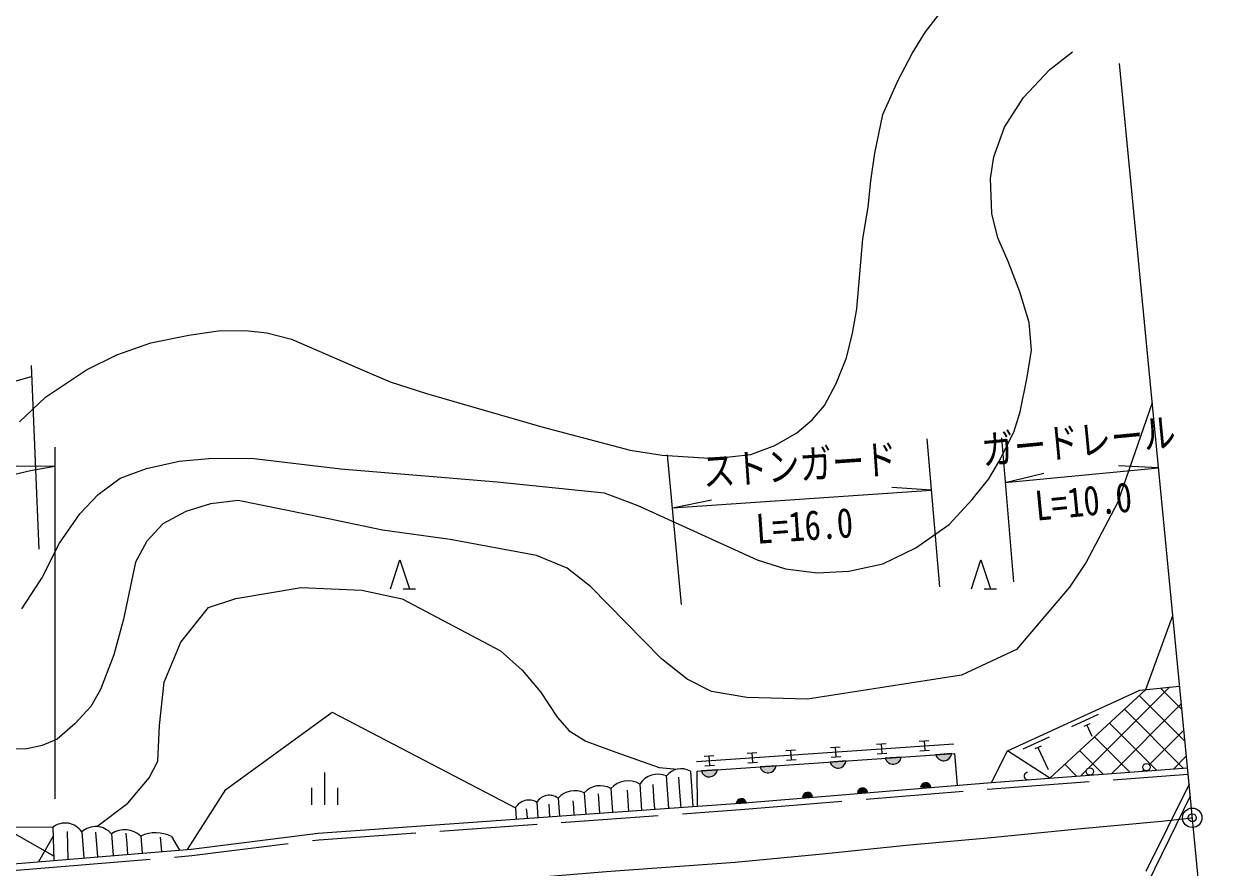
# Model space of a CAD drawing. Units: millimetres at full size, sheet at 1:1000; details may follow other scales. Extents: x 40000 to 680000, y 20000 to 380000.
# Drawn here: x 439149 to 513460, y 255522 to 307553 of the extents above; entities that cross this region are included whole.
import ezdxf
from ezdxf.enums import TextEntityAlignment as Align

# ---------------------------------------------------------------- set-up
doc = ezdxf.new("R2010")
doc.units = ezdxf.units.MM
doc.header["$LTSCALE"] = 1000
doc.header["$PDMODE"] = 32
doc.header["$PDSIZE"] = 500
doc.linetypes.add('CHAIN', pattern=[18.5, 12, -1.5, 3.5, -1.5])
doc.linetypes.add('DASHED', pattern=[7.5, 6, -1.5])
for name, color, linetype, lineweight in [('M-BGD', 7, 'Continuous', 25), ('M-BMK', 2, 'CHAIN', 13), ('M-BMK-OTRS', 5, 'Continuous', 25), ('M-BMK-SRVR', 3, 'Continuous', 25), ('M-STR-HTXT', 7, 'Continuous', 13)]:
    doc.layers.add(name, color=color, linetype=linetype, lineweight=lineweight)
doc.layers.add('M-OTRS', color=6, linetype='Continuous')
doc.styles.add('ＭＳ ゴシック', font='')
doc.styles.get('ＭＳ ゴシック').set_extended_font_data('MS Gothic')

msp = doc.modelspace()

# ---------------------------------------------------------------- hatches: boundary and pattern name
at = {"layer": 'M-BGD'}
for points in [[(493254, 262356, -0.82183), (492266, 262287)], [(496366, 262572, -0.82183), (495378, 262503)], [(485534, 261821, -0.82183), (484546, 261752)], [(489852, 262120, -0.82183), (488863, 262051)], [(481911, 261569, -0.82183), (480923, 261501)], [(487786, 259934), (487162, 259889, -0.84072)], [(491176, 260214), (490552, 260169, -0.84072)], [(495069, 260535), (494445, 260491, -0.84072)], [(483697, 259544), (483073, 259499, -0.84072)]]:
    msp.add_hatch(color=256, dxfattribs=at).paths.add_polyline_path(points)

# ---------------------------------------------------------------- linework, layer by layer
for p, q in [((462533, 272739), (463286, 272739)), ((498374, 272739), (499127, 272739)), ((508340, 266526), (509994, 271076)), ((504803, 261681), (509788, 266666)), ((510742, 263342), (507934, 266151)), ((510553, 265299), (509239, 266613)), ((506236, 261346), (510521, 265631)), ((510642, 261675), (507014, 265303)), ((505387, 264975), (503751, 264224)), ((504885, 264414), (504503, 264239)), ((504694, 264327), (505007, 263645)), ((508997, 261552), (506094, 264454)), ((508539, 261882), (510677, 264019)), ((480621, 262081), (496492, 263182)), ((491720, 263152), (492319, 263193)), ((492020, 263173), (492061, 262574)), ((494363, 263335), (494961, 263377)), ((494662, 263356), (494703, 262757)), ((502377, 263593), (500741, 262843)), ((507352, 261430), (505175, 263606)), ((480662, 261483), (496533, 262584)), ((481091, 262414), (481689, 262456)), ((481390, 262435), (481431, 261837)), ((483746, 262599), (484344, 262640)), ((484045, 262619), (484086, 262021)), ((486126, 262764), (486725, 262805)), ((486425, 262785), (486467, 262186)), ((488885, 262955), (489484, 262997)), ((488927, 262357), (489525, 262398)), ((489184, 262976), (489226, 262377)), ((491762, 262553), (492361, 262595)), ((493254, 262356), (492266, 262287)), ((494404, 262737), (495003, 262778)), ((496366, 262572), (495378, 262503)), ((496533, 262584), (496695, 260618)), ((501875, 263033), (501493, 262858)), ((501684, 262945), (502309, 261582)), ((505706, 261307), (504255, 262758)), ((510056, 261631), (510833, 262408)), ((481132, 261816), (481731, 261857)), ((483787, 262000), (484386, 262042)), ((485534, 261821), (484546, 261752)), ((486168, 262165), (486766, 262207)), ((489852, 262120), (488863, 262051)), ((504061, 261184), (503336, 261910)), ((457704, 259411), (457704, 261403)), ((478761, 261200), (478904, 259201)), ((479514, 261118), (479581, 260186)), ((480243, 261492), (480399, 259308)), ((480693, 259329), (480662, 261483)), ((481911, 261569), (480923, 261501)), ((504326, 261204), (504672, 261551)), ((508146, 261489), (508222, 261565)), ((456904, 259411), (456904, 260456)), ((458504, 259411), (458504, 260456)), ((473703, 260151), (473797, 258835)), ((474549, 260089), (474592, 259492)), ((475332, 260416), (475437, 258953)), ((476341, 260320), (476388, 259672)), ((477121, 260692), (477236, 259082)), ((477919, 260671), (477974, 259905)), ((490552, 260169), (491176, 260214)), ((494445, 260491), (495069, 260535)), ((470770, 259565), (470837, 258624)), ((471505, 259445), (471533, 259060)), ((472091, 259820), (472169, 258719)), ((472997, 259652), (473028, 259217)), ((483073, 259499), (483697, 259544)), ((487162, 259889), (487786, 259934)), ((469458, 259221), (469508, 258529)), ((470126, 259171), (470147, 258874)), ((440974, 256241), (437852, 258043)), ((440937, 257471), (440031, 255902)), ((441812, 257757), (441828, 256904)), ((442710, 257740), (442842, 256133)), ((443556, 257726), (443619, 256964)), ((444531, 257627), (444641, 256281)), ((445425, 257658), (445479, 257006)), ((446352, 257488), (446439, 256428)), ((447546, 257418), (447583, 256972)), ((448233, 257450), (448743, 256618))]:
    msp.add_line(p, q, dxfattribs=at)
at = {"layer": 'M-BGD', "linetype": 'DASHED'}
for p, q in [((479581, 260186), (479647, 259254)), ((511000, 260676), (503615, 245752)), ((474592, 259492), (474635, 258895)), ((476388, 259672), (476434, 259024)), ((477974, 259905), (478028, 259138)), ((511070, 259954), (504144, 245804)), ((470147, 258874), (470168, 258576)), ((471533, 259060), (471560, 258675)), ((473028, 259217), (473059, 258783)), ((441828, 256904), (441844, 256051)), ((443619, 256964), (443681, 256202)), ((445479, 257006), (445532, 256354)), ((447583, 256972), (447620, 256525))]:
    msp.add_line(p, q, dxfattribs=at)
at = {"layer": 'M-BGD'}
for points in [[(438859, 283034), (440466, 284550), (443006, 286236), (444861, 287159), (446971, 287896), (449308, 288372), (451110, 288638), (452804, 288659), (454129, 288519), (455648, 288120), (459851, 286292), (461721, 285502), (463979, 284780), (471092, 282725), (476538, 281282), (478496, 280976), (481720, 280766), (483977, 281018), (485444, 281575), (486812, 282353), (487753, 283146), (488511, 284030), (489237, 285388), (489876, 286973), (490242, 288492), (490502, 289994), (490887, 294306), (491219, 296262), (491381, 297883), (491621, 299596), (492107, 301988), (493058, 304097), (493917, 305736), (494756, 307083), (495551, 308103)], [(385070, 307428), (389506, 303925), (397722, 295023), (398229, 289728), (395034, 267091), (395634, 262592), (396662, 260373), (401459, 256427), (404041, 254843), (412770, 253261), (440944, 255575)], [(385628, 307496), (389779, 304220), (398107, 295195), (398632, 289719), (395438, 267089), (396023, 262705), (396987, 260623), (401692, 256753), (404186, 255223), (412790, 253664), (449447, 256675), (457281, 257654), (483580, 259535), (498821, 260794), (510902, 261694)], [(439007, 271500), (440252, 273382), (441326, 275543), (442597, 277346), (443723, 278549), (445082, 279545), (446700, 280153), (448719, 280606), (450535, 280768), (453162, 280794), (458682, 280138), (468335, 279319), (474932, 278649), (477013, 277864), (484366, 274526), (486105, 273967), (488072, 273708), (490022, 273825), (492118, 274277), (494150, 275260), (496208, 276696), (497634, 278241), (498651, 279507), (499267, 280570), (500186, 282395), (500576, 283646), (501017, 285784), (501276, 287455), (501131, 289143), (500574, 291047), (499835, 292913), (499203, 294371), (498840, 295874), (498749, 298024), (498968, 299367), (499629, 301206), (500796, 303033), (502406, 304749), (503805, 305837)], [(398417, 288198), (400937, 288610), (407574, 267609), (409191, 265219), (420735, 260559), (437368, 258046), (440921, 258027), (440982, 255980)], [(508724, 284206), (506581, 278039), (504657, 274367), (503622, 272839), (500366, 268983), (496958, 267403), (487461, 265920), (483723, 266021), (481552, 266407), (480053, 267162), (478468, 268412), (474084, 272880), (472655, 274011), (470748, 274778), (465430, 275774), (461255, 276341), (457919, 277047), (452358, 278186), (450644, 277979), (449134, 277496), (447710, 276729), (446716, 275673), (446023, 274374), (445271, 270858), (444685, 268663), (443854, 266529), (443260, 265477), (442269, 264400), (441189, 263450), (440259, 263072), (439321, 262874), (437847, 262849)], [(461746, 272739), (462328, 274521), (462911, 272739)], [(497587, 272739), (498169, 274521), (498752, 272739)], [(443644, 258065), (445543, 259517), (446863, 261081), (447401, 262107), (447499, 264307), (447793, 266977), (448821, 269449), (450522, 271583), (452205, 272128), (456245, 272805), (459970, 272644), (462475, 272107), (468534, 268909), (469870, 267712), (470999, 266386), (472030, 264816), (472767, 263981), (473805, 263339), (475646, 262652), (478322, 261719), (479449, 261616)], [(498821, 260794), (499801, 262741), (507969, 266490), (510415, 266726)], [(508340, 266526), (502416, 261062), (499801, 262741)], [(449236, 256658), (451588, 260351), (458150, 265115), (469458, 259221)]]:
    msp.add_lwpolyline(points, dxfattribs=at)
at = {"layer": 'M-BGD', "linetype": 'DASHED'}
msp.add_lwpolyline([(440944, 255575), (449488, 256278), (457320, 257256), (483611, 259137), (498852, 260395), (510932, 261295)], dxfattribs=at)
at = {"layer": 'M-BGD'}
for centre in [(504882, 261471), (508373, 261731)]:
    msp.add_circle(centre, 225, dxfattribs=at)
for centre, radius, start, end in [((492753, 262419), 505, 195.13912, 352.79731), ((495865, 262635), 505, 195.13912, 352.79731), ((479676, 260464), 1174, 61.14262, 141.16319), ((485033, 261884), 505, 195.13912, 352.79731), ((489351, 262183), 505, 195.13912, 352.79731), ((476396, 259455), 1434, 59.62579, 137.92142), ((478251, 259947), 1353, 67.83217, 146.57783), ((481410, 261633), 505, 195.13912, 352.79731), ((501054, 261185), 225, 94.7208, 274.7208), ((473114, 258927), 1358, 64.33067, 138.90533), ((474679, 259293), 1299, 59.79844, 138.68901), ((487478, 259857), 318, 13.98305, 174.20078), ((490868, 260137), 318, 13.98305, 174.20078), ((494761, 260459), 318, 13.98305, 174.20078), ((470276, 258775), 931, 57.95341, 151.40011), ((471546, 259093), 908, 53.14967, 148.6868), ((483389, 259467), 318, 13.98305, 174.20078), ((441684, 257055), 1234, 33.73507, 128.17135), ((443565, 256788), 1280, 41.00626, 131.91697), ((445350, 256361), 1508, 48.3432, 122.89167), ((447255, 255588), 2104, 62.27909, 115.41036)]:
    msp.add_arc(centre, radius, start, end, dxfattribs=at)
at = {"layer": 'M-BMK'}
msp.add_lwpolyline([(435288, 251784), (446242, 252896), (452470, 253338), (459936, 253958), (465868, 254548), (475043, 255293), (482998, 255869), (488386, 256398), (493561, 256927), (498793, 257399), (504148, 257939), (509295, 258412), (511200, 258612)], dxfattribs=at)
at = {"layer": 'M-BMK-OTRS'}
msp.add_line((513460, 235245), (506702, 305115), dxfattribs=at)
at = {"layer": 'M-BMK-SRVR'}
msp.add_circle((511200, 258612), 600, dxfattribs=at)
at = {"layer": 'M-OTRS'}
msp.add_point((511200, 258612), dxfattribs=at)
at = {"layer": 'M-STR-HTXT'}
for p, q in [((439581, 286495), (440062, 275170)), ((495636, 272852), (494839, 281970)), ((499433, 282032), (500176, 273159)), ((441044, 281473), (441037, 259775)), ((479699, 271774), (478836, 280987)), ((441043, 280287), (438588, 280282)), ((499663, 279285), (509112, 280199)), ((509112, 280199), (506659, 280305)), ((499663, 279285), (502050, 279860)), ((479143, 277715), (495115, 278812)), ((495115, 278812), (492666, 278986)), ((479143, 277715), (481545, 278222))]:
    msp.add_line(p, q, dxfattribs=at)
for points in [[(410792, 309167), (411417, 306917), (411903, 304309), (412350, 302473), (413149, 297439), (413450, 292367), (413933, 287284), (413857, 285484), (413935, 284677), (414330, 283368), (414671, 282714), (415075, 281916), (416298, 280269), (417689, 279219), (418630, 278858), (419709, 278507), (420936, 278156), (422369, 277883), (425556, 277638), (428244, 277848), (430366, 278164), (435400, 279053), (439542, 280036), (441043, 280287)], [(418624, 291895), (418672, 288101), (419137, 286355), (419636, 285546), (420221, 285065), (421065, 284755), (422494, 284376), (424164, 284015), (425470, 283843), (427418, 283799), (429358, 283886), (431344, 284153), (433336, 284463), (437323, 285196), (439610, 285825)]]:
    msp.add_lwpolyline(points, dxfattribs=at)

# ---------------------------------------------------------------- texts
at = {"layer": 'M-STR-HTXT', "style": 'ＭＳ ゴシック', "width": 0.8}
for s, rotation, p in [('ガードレール', 5.525, (504325, 280388)), ('ストンガード', 3.929, (487084, 278910)), ('L=10.0', 5.525, (504627, 276670)), ('L=16.0', 3.929, (487383, 275163))]:
    msp.add_text(s, height=1833, rotation=rotation, dxfattribs=at).set_placement(p, align=Align.BOTTOM_CENTER)

doc.saveas('drawing.dxf')
